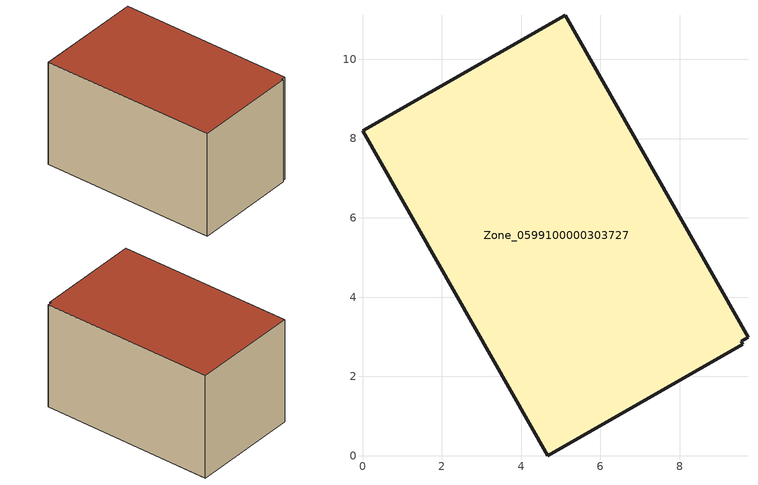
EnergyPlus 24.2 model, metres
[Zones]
Zone_0599100000303727
 floor ground (C_G): 9.73,2.99 9.55,2.89 9.6,2.81 4.67,0 0,8.2 5.12,11.11 z0
 wall outside (C_F): 9.73,2.99 5.12,11.11 0,8.2 4.67,0 9.6,2.81 9.55,2.89 9.73,2.99 z0:5.75
 roof outside (C_R): 9.55,2.89 9.73,2.99 5.12,11.11 0,8.2 4.67,0 9.6,2.81 z5.75
[BUILDING]
Pand.0599100000303727: North Axis=0; Terrain=City; Loads Convergence Tolerance Value=0.04; Temperature Convergence Tolerance Value=0.4; Solar Distribution=FullExterior; Maximum Number of Warmup Days=25; Minimum Number of Warmup Days=1
[Site:Location]
Rotterdam.The.Hague.AP_ZH_NLD Design_Conditions: Latitude=51.96; Longitude=4.45; Time Zone=1; Elevation=-4.5
[SITE:GROUNDTEMPERATURE:BUILDINGSURFACE]
18, 18, 18, 18, 18, 18, 18, 18, 18, 18, 18, 18
[MATERIAL] Thermal Absorptance=0.9; Solar Absorptance=0.7; Visible Absorptance=0.7
Name | Roughness | Thickness | Conductivity | Density | Specific Heat
G.TC.1946-1964 | MediumSmooth | 0.15 | 1 | 540 | 1210
F.TC.1946-1964 | Rough | 0.3 | 0.857143 | 1920 | 840
R.TC.1946-1964 | MediumRough | 0.2 | 0.235294 | 1500 | 1000
[CONSTRUCTION]
C_G: G.TC.1946-1964
C_F: F.TC.1946-1964
C_R: R.TC.1946-1964
[ZONE]
Zone_0599100000303727: Type=1; Multiplier=1; Ceiling Height=Autocalculate; Volume=Autocalculate; Floor Area=autocalculate; Part of Total Floor Area=Yes
[ZONEINFILTRATION:DESIGNFLOWRATE]
Infil_Zone_0599100000303727: Zone or ZoneList or Space or SpaceList=Zone_0599100000303727; Schedule=AlwaysOn; Design Flow Rate Calculation Method=Flow/Area; Flow Rate per Floor Area=0.003; Constant Term Coefficient=1; Temperature Term Coefficient=0; Velocity Term Coefficient=0; Velocity Squared Term Coefficient=0
[HVACTEMPLATE:ZONE:IDEALLOADSAIRSYSTEM]
Zone_0599100000303727: Maximum Heating Supply Air Temperature=50; Minimum Cooling Supply Air Temperature=13; Maximum Heating Supply Air Humidity Ratio=0.0156; Minimum Cooling Supply Air Humidity Ratio=0.0077; Heating Limit=NoLimit; Cooling Limit=NoLimit; Dehumidification Control Type=ConstantSensibleHeatRatio; Cooling Sensible Heat Ratio=0.7; Dehumidification Setpoint=60; Humidification Control Type=None; Humidification Setpoint=30; Outdoor Air Method=None; Outdoor Air Flow Rate per Person=0.00944; Outdoor Air Flow Rate per Zone Floor Area=0; Outdoor Air Flow Rate per Zone=0; Demand Controlled Ventilation Type=None; Outdoor Air Economizer Type=NoEconomizer; Heat Recovery Type=None; Sensible Heat Recovery Effectiveness=0.7; Latent Heat Recovery Effectiveness=0.65
[ZONECONTROL:THERMOSTAT]
ThermostatControl_Zone_0599100000303727: Zone or ZoneList=Zone_0599100000303727; Control Type Schedule=DualSetpointControlType; Control 1=Thermostat_Zone_0599100000303727; Temperature Difference Between Cutout And Setpoint=0
[THERMOSTATSETPOINT:DUALSETPOINT]
Thermostat_Zone_0599100000303727: Heating Setpoint Temperature Schedule=HeatingSetpoint_Zone_0599100000303727; Cooling Setpoint Temperature Schedule=CoolingSetpoint_Zone_0599100000303727
[SCHEDULE:COMPACT]
HeatingSetpoint_Zone_0599100000303727: Through: 12/31, For: AllDays, Until: 24:00, 21
CoolingSetpoint_Zone_0599100000303727: Through: 12/31, For: AllDays, Until: 24:00, 24
DualSetpointControlType: Through: 12/31, For: AllDays, Until: 24:00, 4
AlwaysOn: Through: 12/31, For: AllDays, Until: 24:00, 1
